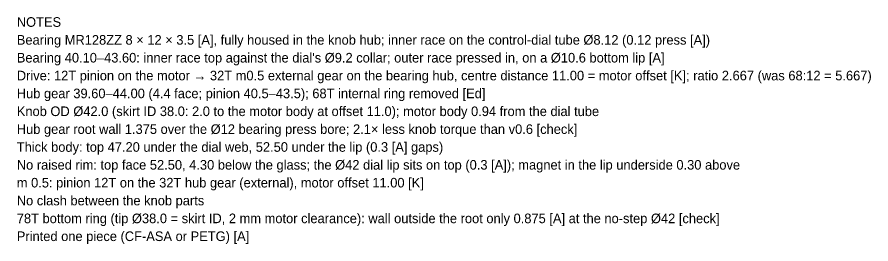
# Model space of a CAD drawing. Header units: millimetres. Extents: x -29 to 159, y -20 to 130.
# Drawn here: x 35 to 159.2, y 96.9 to 129.9 of the extents above; entities that cross this region are included whole.
import ezdxf

# ---------------------------------------------------------------- set-up
doc = ezdxf.new("R2010")
doc.units = ezdxf.units.MM
doc.layers.add('TEXT', color=7, linetype='CONTINUOUS')

msp = doc.modelspace()

# ---------------------------------------------------------------- texts
at = {"layer": 'TEXT'}
for s, p in [('NOTES', (35, 128.48695)), ('Bearing MR128ZZ 8 × 12 × 3.5 [A], fully housed in the knob hub; inner race on the control-dial tube Ø8.12 (0.12 press [A])', (35, 125.88695)), ("Bearing 40.10–43.60: inner race top against the dial's Ø9.2 collar; outer race pressed in, on a Ø10.6 bottom lip [A]", (35, 123.28695)), ('Drive: 12T pinion on the motor → 32T m0.5 external gear on the bearing hub, centre distance 11.00 = motor offset [K]; ratio 2.667 (was 68:12 = 5.667)', (35, 120.68695)), ('Hub gear 39.60–44.00 (4.4 face; pinion 40.5–43.5); 68T internal ring removed [Ed]', (35, 118.08695)), ('Knob OD Ø42.0 (skirt ID 38.0: 2.0 to the motor body at offset 11.0); motor body 0.94 from the dial tube', (35, 115.48695)), ('Hub gear root wall 1.375 over the Ø12 bearing press bore; 2.1× less knob torque than v0.6 [check]', (35, 112.88695)), ('Thick body: top 47.20 under the dial web, 52.50 under the lip (0.3 [A] gaps)', (35, 110.28695)), ('No raised rim: top face 52.50, 4.30 below the glass; the Ø42 dial lip sits on top (0.3 [A]); magnet in the lip underside 0.30 above', (35, 107.68695)), ('m 0.5: pinion 12T on the 32T hub gear (external), motor offset 11.00 [K]', (35, 105.08695)), ('No clash between the knob parts', (35, 102.48695)), ('78T bottom ring (tip Ø38.0 = skirt ID, 2 mm motor clearance): wall outside the root only 0.875 [A] at the no-step Ø42 [check]', (35, 99.88695)), ('Printed one piece (CF-ASA or PETG) [A]', (35, 97.28695))]:
    msp.add_text(s, height=1.4, dxfattribs=at).set_placement(p)

doc.saveas('drawing.dxf')
